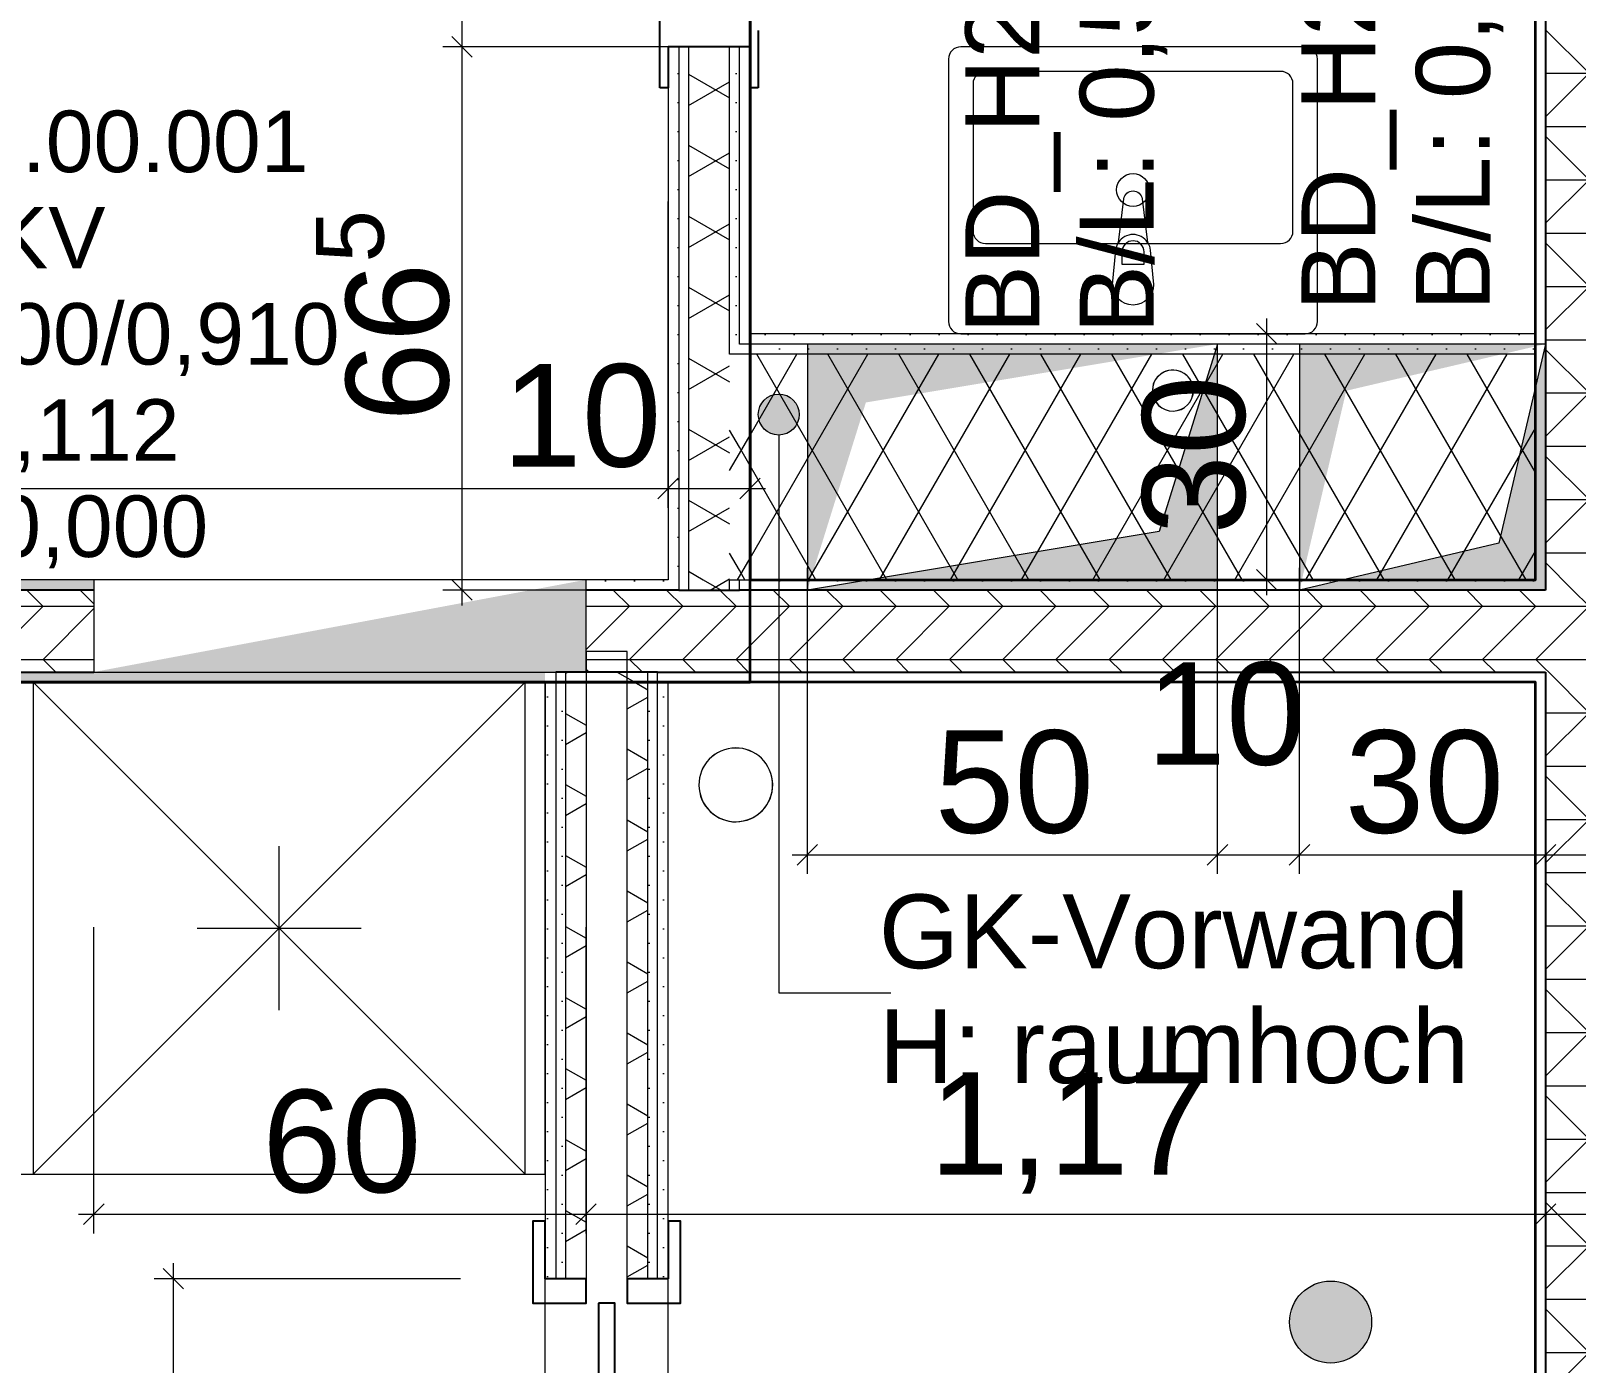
# Model space of a CAD drawing. Extents: x 0 to 42, y 0 to 29.7.
# Drawn here: x 16.822 to 18.706, y 12.139 to 13.764 of the extents above; entities that cross this region are included whole.
import ezdxf
from ezdxf.xclip import XClip

# ---------------------------------------------------------------- set-up
doc = ezdxf.new("R2010")
doc.units = 0
doc.header["$MEASUREMENT"] = 0
doc.header["$XCLIPFRAME"] = 0
doc.linetypes.add('Strichlinie_ eng', pattern=[0.115, 0.075, -0.04])
for name, color, linetype in [('0_30 - Räume', 7, 'Continuous'), ('0_40 - Durchbrüche', 7, 'Continuous'), ('341 - Tragende Innenwände', 7, 'Continuous'), ('342 - Nichttragende Innenwände', 7, 'Continuous'), ('351 - Deckenkonstruktionen.Decken', 7, 'Continuous'), ('352 - Deckenbeläge.Fußbodenaufbauten', 7, 'Continuous'), ('371 - Baukonstruktive Einbauten.Küchen_ Einbaumöbel_ Trockner_ Waschmaschine', 7, 'Continuous'), ('412 - Sanitärobjekte.WC_ WB_ Dusche_ BW', 7, 'Continuous'), ('412 - Wasseranlagen.Sanitärobjekte', 7, 'Continuous'), ('5_00 - WP Ausbau - Bemaßung', 7, 'Continuous'), ('5_00 - WP Ausbau - Texte', 7, 'Continuous')]:
    doc.layers.add(name, color=color, linetype=linetype)
doc.styles.add('ERSTELLTER_STIL_1', font='arial.ttf')
pattern_1 = [(240, (26.131676, 15.72738), (-0.0649519, 0.0375), []), (300, (26.131676, 15.72738), (0.0649519, 0.0375), [])]
pattern_2 = [(45, (26.131676, 15.72738), (-0.01767767, 0.01767767), [0, -0.025])]
pattern_3 = [(0, (26.131676, 15.72738), (0, 0.065), []), (45, (26.13168, 15.72738), (-0.13, 0.13), [0.0919239, -0.0919239]), (45, (26.19668, 15.72738), (-0.13, 0.13), [0.0919239, -0.0919239]), (45, (26.26168, 15.72738), (-0.13, 0.13), [0.0919239, -0.0919239]), (45, (26.32668, 15.72738), (-0.13, 0.13), [0.0919239, -0.0919239]), (315, (26.13168, 15.72738), (0.13, 0.13), [0.0919239, -0.0919239]), (315, (26.19668, 15.72738), (0.13, 0.13), [0.0919239, -0.0919239]), (315, (26.26168, 15.72738), (0.13, 0.13), [0.0919239, -0.0919239]), (315, (26.32668, 15.72738), (0.13, 0.13), [0.0919239, -0.0919239])]
pattern_4 = [(150, (26.131676, 15.72738), (0.0375, 0.0649519), []), (210, (26.131676, 15.72738), (-0.0375, 0.0649519), [])]

# ---------------------------------------------------------------- blocks, each defined once
blk = doc.blocks.new('Zeichnung_1_1', base_point=(26.1317, 15.7274))
at = {"layer": '0_30 - Räume', "linetype": 'Continuous', "lineweight": 18, "true_color": 0x05000d}
blk.add_hatch(color=178, dxfattribs=at).paths.add_polyline_path([(18.3566, 12.1894), (18.3604, 12.1702), (18.3712, 12.154), (18.3874, 12.1432), (18.4066, 12.1394), (18.4257, 12.1432), (18.4419, 12.154), (18.4528, 12.1702), (18.4566, 12.1894), (18.4528, 12.2085), (18.4419, 12.2247), (18.4257, 12.2356), (18.4066, 12.2394), (18.3874, 12.2356), (18.3712, 12.2247), (18.3604, 12.2085)])
at = {"layer": '341 - Tragende Innenwände', "linetype": 'Continuous', "lineweight": 18, "true_color": 0x9f9f9f}
h = blk.add_hatch(dxfattribs=at)
h.set_pattern_fill('Gips_0001', color=253, style=0, pattern_type=2)
h.set_pattern_definition(pattern_2)
h.paths.add_polyline_path([(18.6687, 13.0947), (18.6687, 15.5234), (18.6562, 15.5234), (18.6562, 13.0947)])
at = {"layer": '341 - Tragende Innenwände', "linetype": 'Continuous', "lineweight": 18, "true_color": 0x05000d}
h = blk.add_hatch(dxfattribs=at)
h.set_pattern_fill('Holz__Sperrholz_2__0001', color=178, style=0, pattern_type=2)
h.set_pattern_definition(pattern_3)
h.paths.add_polyline_path([(18.7687, 13.0822), (18.7687, 15.5234), (18.6687, 15.5234), (18.6687, 13.0822)])
at = {"layer": '341 - Tragende Innenwände', "linetype": 'Continuous', "lineweight": 18, "true_color": 0x9f9f9f}
h = blk.add_hatch(dxfattribs=at)
h.set_pattern_fill('Gips_0001', color=253, style=0, pattern_type=2)
h.set_pattern_definition(pattern_2)
h.paths.add_polyline_path([(14.059, 13.0822), (16.8988, 13.0822), (16.8988, 13.0947), (14.059, 13.0947)])
at = {"layer": '341 - Tragende Innenwände', "linetype": 'Continuous', "lineweight": 0, "true_color": 0x020006}
blk.add_hatch(color=178, dxfattribs=at).paths.add_polyline_path([(17.4988, 12.9822), (17.4988, 13.0947), (16.8988, 12.9822)])
at = {"layer": '341 - Tragende Innenwände', "linetype": 'Continuous', "lineweight": 18, "true_color": 0x9f9f9f}
h = blk.add_hatch(dxfattribs=at)
h.set_pattern_fill('Gips_0001', color=253, style=0, pattern_type=2)
h.set_pattern_definition(pattern_2)
h.paths.add_polyline_path([(17.5988, 13.0947), (17.4988, 13.0947), (17.4988, 13.0822), (17.5988, 13.0822)])
h = blk.add_hatch(dxfattribs=at)
h.set_pattern_fill('Gips_0001', color=253, style=0, pattern_type=2)
h.set_pattern_definition(pattern_2)
h.paths.add_polyline_path([(17.5988, 13.0822), (17.6118, 13.0822), (17.6118, 13.0947), (17.5988, 13.0947)])
h = blk.add_hatch(dxfattribs=at)
h.set_pattern_fill('Gips_0001', color=253, style=0, pattern_type=2)
h.set_pattern_definition(pattern_2)
h.paths.add_polyline_path([(17.6858, 13.0822), (17.6988, 13.0822), (17.6988, 13.0947), (17.6858, 13.0947)])
h = blk.add_hatch(dxfattribs=at)
h.set_pattern_fill('Gips_0001', color=253, style=0, pattern_type=2)
h.set_pattern_definition(pattern_2)
h.paths.add_polyline_path([(18.6562, 13.0947), (17.6988, 13.0947), (17.6988, 13.0822), (18.6562, 13.0822)])
h = blk.add_hatch(dxfattribs=at)
h.set_pattern_fill('Gips_0001', color=253, style=0, pattern_type=2)
h.set_pattern_definition(pattern_2)
h.paths.add_polyline_path([(18.6562, 13.0947), (18.6562, 13.0822), (18.6687, 13.0822), (18.6687, 13.0947)])
at = {"layer": '341 - Tragende Innenwände', "linetype": 'Continuous', "lineweight": 18, "true_color": 0x05000d}
h = blk.add_hatch(dxfattribs=at)
h.set_pattern_fill('Holz__Sperrholz_2__0001', color=178, style=0, pattern_type=2)
h.set_pattern_definition(pattern_3)
h.paths.add_polyline_path([(13.809, 13.0822), (13.809, 12.9822), (16.8988, 12.9822), (16.8988, 13.0822)])
h = blk.add_hatch(dxfattribs=at)
h.set_pattern_fill('Holz__Sperrholz_2__0001', color=178, style=0, pattern_type=2)
h.set_pattern_definition(pattern_3)
h.paths.add_polyline_path([(17.4988, 12.9822), (18.6562, 12.9822), (18.6562, 13.0822), (17.4988, 13.0822)])
h = blk.add_hatch(dxfattribs=at)
h.set_pattern_fill('Holz__Sperrholz_2__0001', color=178, style=0, pattern_type=2)
h.set_pattern_definition(pattern_3)
h.paths.add_polyline_path([(18.6562, 13.0822), (18.6562, 12.9822), (18.6687, 12.9822), (18.6687, 13.0822)])
h = blk.add_hatch(dxfattribs=at)
h.set_pattern_fill('Holz__Sperrholz_2__0001', color=178, style=0, pattern_type=2)
h.set_pattern_definition(pattern_3)
h.paths.add_polyline_path([(18.6687, 13.0822), (18.6687, 12.9822), (18.7687, 12.9822), (18.7687, 13.0822)])
at = {"layer": '341 - Tragende Innenwände', "linetype": 'Continuous', "lineweight": 18, "true_color": 0x9f9f9f}
h = blk.add_hatch(dxfattribs=at)
h.set_pattern_fill('Gips_0001', color=253, style=0, pattern_type=2)
h.set_pattern_definition(pattern_2)
h.paths.add_polyline_path([(13.909, 12.9697), (17.449, 12.9697), (17.449, 12.9822), (16.8988, 12.9822), (13.909, 12.9822)])
h = blk.add_hatch(dxfattribs=at)
h.set_pattern_fill('Gips_0001', color=253, style=0, pattern_type=2)
h.set_pattern_definition(pattern_2)
h.paths.add_polyline_path([(17.462, 12.9822), (17.449, 12.9822), (17.449, 12.9697), (17.462, 12.9697)])
h = blk.add_hatch(dxfattribs=at)
h.set_pattern_fill('Gips_0001', color=253, style=0, pattern_type=2)
h.set_pattern_definition(pattern_2)
h.paths.add_polyline_path([(17.586, 12.9697), (17.599, 12.9697), (17.599, 12.9822), (17.586, 12.9822)])
h = blk.add_hatch(dxfattribs=at)
h.set_pattern_fill('Gips_0001', color=253, style=0, pattern_type=2)
h.set_pattern_definition(pattern_2)
h.paths.add_polyline_path([(18.6562, 12.9822), (17.599, 12.9822), (17.599, 12.9697), (18.6562, 12.9697)])
h = blk.add_hatch(dxfattribs=at)
h.set_pattern_fill('Gips_0001', color=253, style=0, pattern_type=2)
h.set_pattern_definition(pattern_2)
h.paths.add_polyline_path([(18.6562, 12.9822), (18.6562, 12.9697), (18.6687, 12.9697), (18.6687, 12.9822)])
at = {"layer": '341 - Tragende Innenwände', "linetype": 'Continuous', "lineweight": 18, "true_color": 0x05000d}
h = blk.add_hatch(dxfattribs=at)
h.set_pattern_fill('Holz__Sperrholz_2__0001', color=178, style=0, pattern_type=2)
h.set_pattern_definition(pattern_3)
h.paths.add_polyline_path([(18.6687, 12.9822), (18.6687, 8.5855), (18.7687, 8.5855), (18.7687, 12.9822)])
at = {"layer": '341 - Tragende Innenwände', "linetype": 'Continuous', "lineweight": 18, "true_color": 0x9f9f9f}
h = blk.add_hatch(dxfattribs=at)
h.set_pattern_fill('Gips_0001', color=253, style=0, pattern_type=2)
h.set_pattern_definition(pattern_2)
h.paths.add_polyline_path([(18.6562, 12.9697), (18.6562, 11.5322), (18.6687, 11.5322), (18.6687, 12.9697)])
at = {"layer": '342 - Nichttragende Innenwände', "linetype": 'Continuous', "lineweight": 18, "true_color": 0x9f9f9f}
h = blk.add_hatch(dxfattribs=at)
h.set_pattern_fill('Gips_0001', color=253, style=0, pattern_type=2)
h.set_pattern_definition(pattern_2)
h.paths.add_polyline_path([(17.5988, 13.0947), (17.6118, 13.0947), (17.6118, 13.7447), (17.5988, 13.7447)])
h = blk.add_hatch(dxfattribs=at)
h.set_pattern_fill('Gips_0001', color=253, style=0, pattern_type=2)
h.set_pattern_definition(pattern_2)
h.paths.add_polyline_path([(17.6118, 13.7447), (17.6118, 13.0947), (17.6238, 13.0947), (17.6238, 13.7447)])
at = {"layer": '342 - Nichttragende Innenwände', "linetype": 'Continuous', "lineweight": 18, "true_color": 0xcdcd00}
h = blk.add_hatch(dxfattribs=at)
h.set_pattern_fill('Dämmung__weich_0001', color=52, style=0, pattern_type=2)
h.set_pattern_definition(pattern_4)
h.paths.add_polyline_path([(17.6238, 13.7447), (17.6238, 13.3697), (17.6738, 13.3697), (17.6738, 13.7447)])
at = {"layer": '342 - Nichttragende Innenwände', "linetype": 'Continuous', "lineweight": 18, "true_color": 0x9f9f9f}
h = blk.add_hatch(dxfattribs=at)
h.set_pattern_fill('Gips_0001', color=253, style=0, pattern_type=2)
h.set_pattern_definition(pattern_2)
h.paths.add_polyline_path([(17.6738, 13.7447), (17.6738, 13.3822), (17.6858, 13.3822), (17.6858, 13.7447)])
h = blk.add_hatch(dxfattribs=at)
h.set_pattern_fill('Gips_0001', color=253, style=0, pattern_type=2)
h.set_pattern_definition(pattern_2)
h.paths.add_polyline_path([(17.6858, 13.7447), (17.6858, 13.3947), (17.6988, 13.3947), (17.6988, 13.7447)])
h = blk.add_hatch(dxfattribs=at)
h.set_pattern_fill('Gips_0001', color=253, style=0, pattern_type=2)
h.set_pattern_definition(pattern_2)
h.paths.add_polyline_path([(17.6858, 13.3947), (17.6858, 13.3822), (17.6988, 13.3822), (17.6988, 13.3947)])
h = blk.add_hatch(dxfattribs=at)
h.set_pattern_fill('Gips_0001', color=253, style=0, pattern_type=2)
h.set_pattern_definition(pattern_2)
h.paths.add_polyline_path([(18.6562, 13.3947), (17.6988, 13.3947), (17.6988, 13.3822), (18.6562, 13.3822)])
h = blk.add_hatch(dxfattribs=at)
h.set_pattern_fill('Gips_0001', color=253, style=0, pattern_type=2)
h.set_pattern_definition(pattern_2)
h.paths.add_polyline_path([(17.6738, 13.3822), (17.6738, 13.3697), (17.6858, 13.3697), (17.6858, 13.3822)])
h = blk.add_hatch(dxfattribs=at)
h.set_pattern_fill('Gips_0001', color=253, style=0, pattern_type=2)
h.set_pattern_definition(pattern_2)
h.paths.add_polyline_path([(17.6858, 13.3822), (17.6858, 13.3697), (17.6988, 13.3697), (17.6988, 13.3822)])
h = blk.add_hatch(dxfattribs=at)
h.set_pattern_fill('Gips_0001', color=253, style=0, pattern_type=2)
h.set_pattern_definition(pattern_2)
h.paths.add_polyline_path([(18.6562, 13.3822), (17.6988, 13.3822), (17.6988, 13.3697), (18.6562, 13.3697)])
at = {"layer": '342 - Nichttragende Innenwände', "linetype": 'Continuous', "lineweight": 18, "true_color": 0xcdcd00}
h = blk.add_hatch(dxfattribs=at)
h.set_pattern_fill('Dämmung__weich_0001', color=52, style=0, pattern_type=2)
h.set_pattern_definition(pattern_4)
h.paths.add_polyline_path([(17.6238, 13.3697), (17.6238, 13.0947), (17.6738, 13.0947), (17.6738, 13.3697)])
h = blk.add_hatch(dxfattribs=at)
h.set_pattern_fill('Dämmung__weich_0001', color=52, style=0, pattern_type=2)
h.set_pattern_definition(pattern_1)
h.paths.add_polyline_path([(17.6738, 13.3697), (17.6738, 13.0947), (17.6858, 13.0947), (17.6858, 13.3697)])
h = blk.add_hatch(dxfattribs=at)
h.set_pattern_fill('Dämmung__weich_0001', color=52, style=0, pattern_type=2)
h.set_pattern_definition(pattern_1)
h.paths.add_polyline_path([(17.6858, 13.3697), (17.6858, 13.0947), (17.6988, 13.0947), (17.6988, 13.3697)])
h = blk.add_hatch(dxfattribs=at)
h.set_pattern_fill('Dämmung__weich_0001', color=52, style=0, pattern_type=2)
h.set_pattern_definition(pattern_1)
h.paths.add_polyline_path([(18.6562, 13.3697), (17.6988, 13.3697), (17.6988, 13.0947), (18.6562, 13.0947)])
at = {"layer": '342 - Nichttragende Innenwände', "linetype": 'Continuous', "lineweight": 18, "true_color": 0x9f9f9f}
h = blk.add_hatch(dxfattribs=at)
h.set_pattern_fill('Gips_0001', color=253, style=0, pattern_type=2)
h.set_pattern_definition(pattern_2)
h.paths.add_polyline_path([(17.6238, 13.0947), (17.6118, 13.0947), (17.6118, 13.0822), (17.6238, 13.0822)])
at = {"layer": '342 - Nichttragende Innenwände', "linetype": 'Continuous', "lineweight": 18, "true_color": 0xcdcd00}
h = blk.add_hatch(dxfattribs=at)
h.set_pattern_fill('Dämmung__weich_0001', color=52, style=0, pattern_type=2)
h.set_pattern_definition(pattern_4)
h.paths.add_polyline_path([(17.6738, 13.0947), (17.6238, 13.0947), (17.6238, 13.0822), (17.6738, 13.0822)])
at = {"layer": '342 - Nichttragende Innenwände', "linetype": 'Continuous', "lineweight": 18, "true_color": 0x9f9f9f}
h = blk.add_hatch(dxfattribs=at)
h.set_pattern_fill('Gips_0001', color=253, style=0, pattern_type=2)
h.set_pattern_definition(pattern_2)
h.paths.add_polyline_path([(17.6858, 13.0947), (17.6738, 13.0947), (17.6738, 13.0822), (17.6858, 13.0822)])
h = blk.add_hatch(dxfattribs=at)
h.set_pattern_fill('Gips_0001', color=253, style=0, pattern_type=2)
h.set_pattern_definition(pattern_2)
h.paths.add_polyline_path([(17.474, 12.9822), (17.462, 12.9822), (17.462, 12.9697), (17.474, 12.9697)])
at = {"layer": '342 - Nichttragende Innenwände', "linetype": 'Continuous', "lineweight": 18, "true_color": 0xcdcd00}
h = blk.add_hatch(dxfattribs=at)
h.set_pattern_fill('Dämmung__weich_0001', color=52, style=0, pattern_type=2)
h.set_pattern_definition(pattern_4)
h.paths.add_polyline_path([(17.574, 12.9822), (17.474, 12.9822), (17.474, 12.9697), (17.574, 12.9697)])
at = {"layer": '342 - Nichttragende Innenwände', "linetype": 'Continuous', "lineweight": 18, "true_color": 0x9f9f9f}
h = blk.add_hatch(dxfattribs=at)
h.set_pattern_fill('Gips_0001', color=253, style=0, pattern_type=2)
h.set_pattern_definition(pattern_2)
h.paths.add_polyline_path([(17.586, 12.9822), (17.574, 12.9822), (17.574, 12.9697), (17.586, 12.9697)])
h = blk.add_hatch(dxfattribs=at)
h.set_pattern_fill('Gips_0001', color=253, style=0, pattern_type=2)
h.set_pattern_definition(pattern_2)
h.paths.add_polyline_path([(17.449, 12.9697), (17.449, 12.2423), (17.462, 12.2423), (17.462, 12.9697)])
h = blk.add_hatch(dxfattribs=at)
h.set_pattern_fill('Gips_0001', color=253, style=0, pattern_type=2)
h.set_pattern_definition(pattern_2)
h.paths.add_polyline_path([(17.474, 12.9697), (17.462, 12.9697), (17.462, 12.2423), (17.474, 12.2423)])
at = {"layer": '342 - Nichttragende Innenwände', "linetype": 'Continuous', "lineweight": 18, "true_color": 0xcdcd00}
h = blk.add_hatch(dxfattribs=at)
h.set_pattern_fill('Dämmung__weich_0001', color=52, style=0, pattern_type=2)
h.set_pattern_definition(pattern_4)
h.paths.add_polyline_path([(17.474, 12.2423), (17.499, 12.2423), (17.499, 12.9697), (17.474, 12.9697)])
h = blk.add_hatch(dxfattribs=at)
h.set_pattern_fill('Dämmung__weich_0001', color=52, style=0, pattern_type=2)
h.set_pattern_definition(pattern_4)
h.paths.add_polyline_path([(17.574, 12.9697), (17.549, 12.9697), (17.549, 12.2423), (17.574, 12.2423)])
at = {"layer": '342 - Nichttragende Innenwände', "linetype": 'Continuous', "lineweight": 18, "true_color": 0x9f9f9f}
h = blk.add_hatch(dxfattribs=at)
h.set_pattern_fill('Gips_0001', color=253, style=0, pattern_type=2)
h.set_pattern_definition(pattern_2)
h.paths.add_polyline_path([(17.574, 12.9697), (17.574, 12.2423), (17.586, 12.2423), (17.586, 12.9697)])
h = blk.add_hatch(dxfattribs=at)
h.set_pattern_fill('Gips_0001', color=253, style=0, pattern_type=2)
h.set_pattern_definition(pattern_2)
h.paths.add_polyline_path([(17.586, 12.9697), (17.586, 12.2423), (17.599, 12.2423), (17.599, 12.9697)])
at = {"layer": '351 - Deckenkonstruktionen.Decken', "linetype": 'Continuous', "lineweight": 0, "true_color": 0x020006}
for points in [[(18.2687, 13.3822), (17.7687, 13.3822), (17.7687, 13.0822), (17.84, 13.3109)], [(18.6687, 13.3822), (18.3687, 13.3822), (18.3687, 13.0822), (18.4257, 13.3252)]]:
    blk.add_hatch(color=178, dxfattribs=at).paths.add_polyline_path(points)
at = {"layer": '351 - Deckenkonstruktionen.Decken', "linetype": 'Continuous', "lineweight": 0, "true_color": 0x010003}
for points in [[(17.7687, 13.0822), (18.2687, 13.0822), (18.2687, 13.3822), (18.1975, 13.1534)], [(18.3687, 13.0822), (18.6687, 13.0822), (18.6687, 13.3822), (18.6117, 13.1392)]]:
    blk.add_hatch(color=178, dxfattribs=at).paths.add_polyline_path(points)
at = {"layer": '5_00 - WP Ausbau - Texte', "linetype": 'Continuous', "lineweight": 18, "true_color": 0x05000d}
blk.add_hatch(color=178, dxfattribs=at).paths.add_polyline_path([(17.7088, 13.2962), (17.7107, 13.2867), (17.7161, 13.2786), (17.7242, 13.2731), (17.7338, 13.2712), (17.7434, 13.2731), (17.7515, 13.2786), (17.7569, 13.2867), (17.7588, 13.2962), (17.7569, 13.3058), (17.7515, 13.3139), (17.7434, 13.3193), (17.7338, 13.3212), (17.7242, 13.3193), (17.7161, 13.3139), (17.7107, 13.3058)])
at = {"layer": '0_30 - Räume', "color": 178, "linetype": 'Continuous', "lineweight": 18, "ltscale": 20, "true_color": 0x05000d}
blk.add_circle((18.4066, 12.1894), 0.05, dxfattribs=at)
at = {"layer": '341 - Tragende Innenwände', "color": 178, "linetype": 'Continuous', "lineweight": 25, "ltscale": 20, "true_color": 0x05000d}
for p, q in [((18.6687, 15.5234), (18.6687, 13.0822)), ((16.8988, 13.0822), (14.046, 13.0822)), ((17.6118, 13.0822), (17.4988, 13.0822)), ((17.6118, 13.0822), (17.6238, 13.0822)), ((17.6118, 13.0822), (17.6238, 13.0822)), ((17.6238, 13.0822), (17.6738, 13.0822)), ((17.6238, 13.0822), (17.6738, 13.0822)), ((17.6738, 13.0822), (17.6858, 13.0822)), ((17.6738, 13.0822), (17.6858, 13.0822)), ((18.6562, 13.0822), (17.6858, 13.0822)), ((18.6687, 13.0822), (18.6562, 13.0822)), ((18.6687, 13.0822), (18.6562, 13.0822)), ((13.896, 12.9822), (16.8988, 12.9822)), ((17.474, 12.9822), (17.462, 12.9822)), ((17.574, 12.9822), (17.474, 12.9822)), ((17.574, 12.9822), (17.4988, 12.9822)), ((17.586, 12.9822), (17.574, 12.9822)), ((17.586, 12.9822), (17.574, 12.9822)), ((17.586, 12.9822), (18.6562, 12.9822)), ((18.6562, 12.9822), (18.6687, 12.9822)), ((18.6562, 12.9822), (18.6687, 12.9822)), ((18.6687, 12.9822), (18.6687, 11.5192))]:
    blk.add_line(p, q, dxfattribs=at)
at = {"layer": '341 - Tragende Innenwände', "color": 178, "linetype": 'Continuous', "lineweight": 18, "ltscale": 20, "true_color": 0x05000d}
for p, q in [((17.6118, 13.0947), (17.6118, 13.0822)), ((17.6118, 13.0947), (17.6118, 13.0822)), ((17.6238, 13.0947), (17.6238, 13.0822)), ((17.6738, 13.0822), (17.6738, 13.0947)), ((17.6858, 13.0822), (17.6858, 13.0947)), ((17.6858, 13.0822), (17.6858, 13.0947)), ((17.462, 12.9822), (17.462, 12.9697)), ((17.462, 12.9822), (17.462, 12.9697)), ((17.474, 12.9822), (17.474, 12.9697)), ((17.574, 12.9697), (17.574, 12.9822)), ((17.586, 12.9697), (17.586, 12.9822)), ((17.586, 12.9697), (17.586, 12.9822))]:
    blk.add_line(p, q, dxfattribs=at)
at = {"layer": '341 - Tragende Innenwände', "color": 178, "linetype": 'Continuous', "lineweight": 18, "ltscale": 20, "true_color": 0x05000d, "flags": 128}
for points in [[(18.6562, 15.5234), (18.6562, 13.0947)], [(16.8988, 13.0947), (14.059, 13.0947)], [(17.4988, 13.0947), (16.8988, 13.0947)], [(16.8988, 13.0947), (16.8988, 13.0822)], [(17.5988, 13.0947), (17.4988, 13.0947)], [(17.4988, 13.0822), (17.4988, 13.0947)], [(18.6562, 13.0947), (17.6988, 13.0947)], [(16.8988, 13.0822), (16.8988, 12.9822)], [(17.4988, 12.9822), (17.4988, 13.0822)], [(16.8988, 12.9822), (17.4988, 12.9822)], [(13.909, 12.9697), (17.449, 12.9697)], [(17.599, 12.9697), (18.6562, 12.9697)], [(18.6562, 12.9697), (18.6562, 11.5322)]]:
    blk.add_lwpolyline(points, dxfattribs=at)
at = {"layer": '342 - Nichttragende Innenwände', "color": 178, "linetype": 'Continuous', "lineweight": 25, "ltscale": 20, "true_color": 0x05000d}
for p, q in [((17.5888, 13.6947), (17.5888, 13.7847)), ((17.7088, 13.7647), (17.7088, 13.6947)), ((17.6988, 13.7447), (17.5988, 13.7447)), ((17.5988, 13.7447), (17.5988, 13.6947)), ((17.6988, 13.6947), (17.6988, 13.7447)), ((17.5988, 13.6947), (17.5888, 13.6947)), ((17.7088, 13.6947), (17.6988, 13.6947))]:
    blk.add_line(p, q, dxfattribs=at)
at = {"layer": '342 - Nichttragende Innenwände', "color": 178, "linetype": 'Continuous', "lineweight": 18, "ltscale": 20, "true_color": 0x05000d}
for p, q in [((17.6118, 13.7447), (17.5988, 13.7447)), ((17.6118, 13.7447), (17.5988, 13.7447)), ((17.6118, 13.7447), (17.5988, 13.7447)), ((17.6118, 13.7447), (17.6118, 13.0947)), ((17.6238, 13.7447), (17.6118, 13.7447)), ((17.6238, 13.7447), (17.6118, 13.7447)), ((17.6238, 13.7447), (17.6118, 13.7447)), ((17.6238, 13.7447), (17.6238, 13.3697)), ((17.6738, 13.7447), (17.6238, 13.7447)), ((17.6738, 13.7447), (17.6238, 13.7447)), ((17.6738, 13.7447), (17.6238, 13.7447)), ((17.6738, 13.3697), (17.6738, 13.7447)), ((17.6858, 13.7447), (17.6738, 13.7447)), ((17.6858, 13.7447), (17.6738, 13.7447)), ((17.6858, 13.7447), (17.6738, 13.7447)), ((17.6858, 13.3822), (17.6858, 13.7447)), ((17.6988, 13.7447), (17.6858, 13.7447)), ((17.6988, 13.7447), (17.6858, 13.7447)), ((17.6988, 13.7447), (17.6858, 13.7447)), ((17.6988, 13.3822), (17.6858, 13.3822)), ((17.6988, 13.3822), (17.6858, 13.3822)), ((18.6562, 13.3822), (17.6988, 13.3822)), ((17.6238, 13.3697), (17.6238, 13.0947)), ((17.6858, 13.3697), (17.6738, 13.3697)), ((17.6858, 13.3697), (17.6738, 13.3697)), ((17.6988, 13.3697), (17.6858, 13.3697)), ((18.6562, 13.3697), (17.6988, 13.3697)), ((17.6738, 13.0947), (17.6858, 13.0947)), ((17.6738, 13.0947), (17.6858, 13.0947)), ((17.6858, 13.0947), (17.6988, 13.0947)), ((17.6858, 13.0947), (17.6988, 13.0947)), ((17.499, 13.0073), (17.499, 12.2423)), ((17.549, 13.0073), (17.499, 13.0073)), ((17.549, 13.0073), (17.499, 13.0073)), ((17.499, 13.0073), (17.499, 12.2423)), ((17.549, 12.2423), (17.549, 13.0073)), ((17.549, 12.2423), (17.549, 13.0073)), ((17.462, 12.9697), (17.462, 12.2423)), ((17.474, 12.9697), (17.474, 12.2423)), ((17.574, 12.2423), (17.574, 12.9697)), ((17.586, 12.2423), (17.586, 12.9697)), ((17.462, 12.2423), (17.449, 12.2423)), ((17.462, 12.2423), (17.449, 12.2423)), ((17.462, 12.2423), (17.449, 12.2423)), ((17.474, 12.2423), (17.462, 12.2423)), ((17.474, 12.2423), (17.462, 12.2423)), ((17.474, 12.2423), (17.462, 12.2423)), ((17.499, 12.2423), (17.474, 12.2423)), ((17.499, 12.2423), (17.474, 12.2423)), ((17.499, 12.2423), (17.474, 12.2423)), ((17.574, 12.2423), (17.549, 12.2423)), ((17.574, 12.2423), (17.549, 12.2423)), ((17.574, 12.2423), (17.549, 12.2423)), ((17.586, 12.2423), (17.574, 12.2423)), ((17.586, 12.2423), (17.574, 12.2423)), ((17.586, 12.2423), (17.574, 12.2423)), ((17.599, 12.2423), (17.586, 12.2423)), ((17.599, 12.2423), (17.586, 12.2423)), ((17.599, 12.2423), (17.586, 12.2423))]:
    blk.add_line(p, q, dxfattribs=at)
at = {"layer": '342 - Nichttragende Innenwände', "color": 178, "linetype": 'Continuous', "lineweight": 18, "ltscale": 20, "true_color": 0x05000d, "flags": 128}
for points in [[(17.5988, 13.7447), (17.5988, 13.0947)], [(17.6988, 13.3947), (17.6988, 13.7447)], [(18.6562, 13.3947), (17.6988, 13.3947)], [(18.6562, 13.3947), (18.6562, 13.3822)], [(18.6562, 13.3822), (18.6562, 13.3697)], [(18.6562, 13.3697), (18.6562, 13.0947)], [(17.6988, 13.0947), (18.6562, 13.0947)], [(17.449, 12.9697), (17.449, 12.2423)], [(17.599, 12.2423), (17.599, 12.9697)]]:
    blk.add_lwpolyline(points, dxfattribs=at)
at = {"layer": '342 - Nichttragende Innenwände', "color": 178, "linetype": 'Continuous', "lineweight": 25, "ltscale": 20, "true_color": 0x05000d, "flags": 128}
for points in [[(17.449, 12.3123), (17.434, 12.3123), (17.434, 12.2123), (17.499, 12.2123), (17.499, 12.2423), (17.449, 12.2423)], [(17.599, 12.2423), (17.549, 12.2423), (17.549, 12.2123), (17.614, 12.2123), (17.614, 12.3123), (17.599, 12.3123)], [(17.514, 12.2123), (17.514, 11.6473), (17.534, 11.6473), (17.534, 12.2123)]]:
    blk.add_lwpolyline(points, close=True, dxfattribs=at)
at = {"layer": '351 - Deckenkonstruktionen.Decken', "color": 8, "linetype": 'Strichlinie_ eng', "lineweight": 18, "ltscale": 20}
for p, q in [((18.2687, 13.3822), (18.1975, 13.1534)), ((18.6687, 13.3822), (18.6117, 13.1392)), ((18.1975, 13.1534), (17.7687, 13.0822)), ((18.6117, 13.1392), (18.3687, 13.0822))]:
    blk.add_line(p, q, dxfattribs=at)
at = {"layer": '351 - Deckenkonstruktionen.Decken', "color": 178, "linetype": 'Continuous', "lineweight": 18, "ltscale": 20, "true_color": 0x05000d, "flags": 128}
for points in [[(18.2687, 13.3822), (17.7687, 13.3822)], [(17.7687, 13.3822), (17.7687, 13.0822)], [(18.2687, 13.0822), (18.2687, 13.3822)], [(18.6687, 13.3822), (18.3687, 13.3822)], [(18.3687, 13.3822), (18.3687, 13.0822)], [(18.6687, 13.0822), (18.6687, 13.3822)], [(17.7687, 13.0822), (18.2687, 13.0822)], [(18.3687, 13.0822), (18.6687, 13.0822)]]:
    blk.add_lwpolyline(points, dxfattribs=at)
at = {"layer": '351 - Deckenkonstruktionen.Decken', "color": 178, "linetype": 'Strichlinie_ eng', "lineweight": 18, "ltscale": 20, "true_color": 0x05000d, "flags": 128}
for points in [[(18.2687, 13.3822), (17.7687, 13.3822)], [(17.7687, 13.3822), (17.7687, 13.0822)], [(18.2687, 13.0822), (18.2687, 13.3822)], [(18.6687, 13.3822), (18.3687, 13.3822)], [(18.3687, 13.3822), (18.3687, 13.0822)], [(18.6687, 13.0822), (18.6687, 13.3822)], [(17.7687, 13.0822), (18.2687, 13.0822)], [(18.3687, 13.0822), (18.6687, 13.0822)]]:
    blk.add_lwpolyline(points, dxfattribs=at)
at = {"layer": '352 - Deckenbeläge.Fußbodenaufbauten', "color": 178, "linetype": 'Continuous', "lineweight": 35, "ltscale": 20, "true_color": 0x05000d, "flags": 128}
for points in [[(13.305, 15.5454), (11.5978, 15.5454), (11.5978, 12.9697), (17.6988, 12.9697), (17.6988, 14.5), (17.6056, 14.5), (17.6056, 14.2361), (16.6913, 14.2361), (16.6913, 14.5724), (13.3934, 14.5724), (13.3934, 14.6004), (13.2633, 14.6004), (13.2633, 15.5181), (13.305, 15.5181)], [(17.6988, 13.0947), (18.6562, 13.0947), (18.6562, 15.3375), (17.6988, 15.3375)], [(11.5978, 8.5535), (18.6562, 8.5535), (18.6562, 12.9697), (11.5978, 12.9697)]]:
    blk.add_lwpolyline(points, close=True, dxfattribs=at)
at = {"layer": '371 - Baukonstruktive Einbauten.Küchen_ Einbaumöbel_ Trockner_ Waschmaschine', "color": 9, "linetype": 'Strichlinie_ eng', "lineweight": 18, "ltscale": 20}
for p, q in [((17.4246, 12.9697), (16.8246, 12.9697)), ((16.8246, 12.9697), (16.8246, 12.3697)), ((17.4246, 12.3697), (17.4246, 12.9697)), ((16.8246, 12.3697), (17.4246, 12.3697))]:
    blk.add_line(p, q, dxfattribs=at)
at = {"layer": '371 - Baukonstruktive Einbauten.Küchen_ Einbaumöbel_ Trockner_ Waschmaschine', "color": 9, "linetype": 'Continuous', "lineweight": 18, "ltscale": 20}
for p, q in [((16.8246, 12.3697), (17.4246, 12.9697)), ((17.4246, 12.3697), (16.8246, 12.9697)), ((17.1246, 12.5697), (17.1246, 12.7697)), ((17.0539, 12.599), (17.1953, 12.7404)), ((17.1953, 12.599), (17.0539, 12.7404)), ((17.0246, 12.6697), (17.2246, 12.6697))]:
    blk.add_line(p, q, dxfattribs=at)
at = {"layer": '371 - Baukonstruktive Einbauten.Küchen_ Einbaumöbel_ Trockner_ Waschmaschine', "color": 9, "linetype": 'Continuous', "lineweight": 18, "ltscale": 20, "flags": 128}
for points in [[(17.449, 12.9697), (13.909, 12.9697), (13.909, 12.3697), (17.449, 12.3697)], [(16.8246, 12.3697), (17.4246, 12.3697), (17.4246, 12.9697), (16.8246, 12.9697)], [(16.8246, 12.3697), (17.4246, 12.3697), (17.4246, 12.9697), (16.8246, 12.9697)]]:
    blk.add_lwpolyline(points, close=True, dxfattribs=at)
at = {"layer": '412 - Sanitärobjekte.WC_ WB_ Dusche_ BW', "color": 9, "linetype": 'Continuous', "lineweight": 18, "ltscale": 20}
for p, q in [((18.3457, 13.7147), (17.9857, 13.7147)), ((17.9707, 13.6997), (17.9707, 13.5197)), ((18.3607, 13.5197), (18.3607, 13.6997)), ((17.9857, 13.5047), (18.3457, 13.5047)), ((18.1521, 13.4945), (18.1521, 13.4796)), ((18.1793, 13.4796), (18.1793, 13.4945)), ((18.1521, 13.4796), (18.1793, 13.4796))]:
    blk.add_line(p, q, dxfattribs=at)
at = {"layer": '412 - Sanitärobjekte.WC_ WB_ Dusche_ BW', "color": 9, "linetype": 'Continuous', "lineweight": 18, "ltscale": 20, "flags": 128}
for points in [[(17.9557, 13.3947), (18.3757, 13.3947, 0.414214), (18.3907, 13.4097), (18.3907, 13.7297, 0.414214), (18.3757, 13.7447), (17.9557, 13.7447, 0.414214), (17.9407, 13.7297), (17.9407, 13.4097, 0.414214)], [(18.1407, 13.4547), (18.1447, 13.4966, -0.12102), (18.148, 13.5062), (18.1546, 13.5591, -0.882566), (18.1768, 13.5591), (18.1834, 13.5062, -0.12102), (18.1867, 13.4966), (18.1907, 13.4547, -1)]]:
    blk.add_lwpolyline(points, format="xyb", close=True, dxfattribs=at)
at = {"layer": '412 - Sanitärobjekte.WC_ WB_ Dusche_ BW', "color": 9, "linetype": 'Continuous', "lineweight": 18, "ltscale": 20}
blk.add_circle((18.1657, 13.5701), 0.02, dxfattribs=at)
for centre, radius, start, end in [((17.9857, 13.6997), 0.015, 90, 180), ((18.3457, 13.6997), 0.015, 0, 90), ((17.9857, 13.5197), 0.015, 180, 270), ((18.1657, 13.4947), 0.0211, 32.771, 147.229), ((18.1657, 13.4945), 0.0136, 0, 180), ((18.3457, 13.5197), 0.015, 270, 0)]:
    blk.add_arc(centre, radius, start, end, dxfattribs=at)
at = {"layer": '412 - Wasseranlagen.Sanitärobjekte', "color": 178, "linetype": 'Continuous', "lineweight": 18, "ltscale": 20, "true_color": 0x05000d, "flags": 128}
for points in [[(18.2387, 13.3307, 1), (18.1898, 13.3202, 1)], [(17.7254, 12.854, 1), (17.6374, 12.8351, 1)]]:
    blk.add_lwpolyline(points, format="xyb", close=True, dxfattribs=at)
at = {"layer": '412 - Wasseranlagen.Sanitärobjekte', "color": 178, "linetype": 'Continuous', "lineweight": 18, "ltscale": 20, "true_color": 0x05000d}
for centre, radius, start, end in [((18.2143, 13.3254), 0.025, 12.0962, 192.0962), ((18.2143, 13.3254), 0.025, 192.0962, 12.0962), ((17.6814, 12.8445), 0.045, 12.0962, 192.0962), ((17.6814, 12.8445), 0.045, 192.0962, 12.0962)]:
    blk.add_arc(centre, radius, start, end, dxfattribs=at)
at = {"layer": '5_00 - WP Ausbau - Bemaßung', "color": 178, "linetype": 'Continuous', "lineweight": 18, "ltscale": 20, "true_color": 0x05000d}
for p, q in [((17.3477, 13.7447), (17.3477, 14.5047)), ((17.3352, 13.7572), (17.3602, 13.7322)), ((17.6977, 13.7447), (17.3242, 13.7447)), ((17.3477, 13.0822), (17.3477, 13.7447)), ((17.5988, 13.1825), (17.5988, 13.5559)), ((17.6988, 13.1825), (17.6988, 13.5559)), ((18.3288, 13.3947), (18.3288, 13.4134)), ((18.3522, 13.3947), (17.9788, 13.3947)), ((18.3413, 13.3822), (18.3163, 13.4072)), ((18.3288, 13.0947), (18.3288, 13.3947)), ((14.059, 13.2059), (17.5988, 13.2059)), ((17.6113, 13.2184), (17.5863, 13.1934)), ((17.5988, 13.2059), (17.6988, 13.2059)), ((17.6863, 13.1934), (17.7113, 13.2184)), ((17.6988, 13.2059), (17.7176, 13.2059)), ((17.3352, 13.0947), (17.3602, 13.0697)), ((17.7687, 12.7359), (17.7687, 13.1093)), ((18.3522, 13.0947), (17.9788, 13.0947)), ((18.2687, 12.7359), (18.2687, 13.1093)), ((18.3163, 13.1072), (18.3413, 13.0822)), ((18.3288, 13.0759), (18.3288, 13.0947)), ((18.3687, 12.7359), (18.3687, 13.1093)), ((17.6977, 13.0822), (17.3242, 13.0822)), ((17.3477, 13.0634), (17.3477, 13.0822)), ((18.6687, 12.4093), (18.6687, 12.7827)), ((17.75, 12.7593), (17.7687, 12.7593)), ((17.7812, 12.7718), (17.7562, 12.7468)), ((17.7687, 12.7593), (18.2687, 12.7593)), ((18.2812, 12.7718), (18.2562, 12.7468)), ((18.2687, 12.7593), (18.3687, 12.7593)), ((18.3812, 12.7718), (18.3562, 12.7468)), ((18.3687, 12.7593), (18.6687, 12.7593)), ((18.6812, 12.7718), (18.6562, 12.7468)), ((18.6687, 12.7593), (18.9687, 12.7593)), ((16.8988, 12.2975), (16.8988, 12.6709)), ((17.4988, 12.2975), (17.4988, 12.6709)), ((18.6687, 11.9709), (18.6687, 12.3444)), ((16.8801, 12.3209), (16.8988, 12.3209)), ((16.9113, 12.3334), (16.8863, 12.3084)), ((16.8988, 12.3209), (17.4988, 12.3209)), ((17.5113, 12.3334), (17.4863, 12.3084)), ((17.4988, 12.3209), (18.6687, 12.3209)), ((18.6812, 12.3334), (18.6562, 12.3084)), ((18.6687, 12.3209), (18.9687, 12.3209)), ((17.449, 11.9257), (17.449, 12.2991)), ((17.599, 11.9257), (17.599, 12.2991)), ((18.6687, 11.9257), (18.6687, 12.2991)), ((17.0082, 12.2298), (16.9832, 12.2548)), ((16.9957, 12.2423), (16.9957, 12.2611)), ((17.3457, 12.2423), (16.9722, 12.2423)), ((16.9957, 11.6173), (16.9957, 12.2423))]:
    blk.add_line(p, q, dxfattribs=at)
at = {"layer": '5_00 - WP Ausbau - Texte', "color": 178, "linetype": 'Continuous', "lineweight": 18, "ltscale": 20, "true_color": 0x05000d}
for p, q in [((17.7338, 13.2712), (17.7338, 12.5908)), ((17.7338, 12.5908), (17.8703, 12.5908))]:
    blk.add_line(p, q, dxfattribs=at)
blk.add_circle((17.7338, 13.2962), 0.025, dxfattribs=at)
at = {"layer": '0_40 - Durchbrüche', "color": 178, "linetype": 'Continuous', "lineweight": 18, "true_color": 0x05000d, "char_height": 0.09, "attachment_point": 1, "rotation": 90, "line_spacing_factor": 0.930054, "style": 'ERSTELLTER_STIL_1'}
for s, insert in [('\\A1;{\\pql;\\fArial|b0|i0|c0|p38;BD_H2.00.010\\P\\pql;\\fArial|b0|i0|c0|p38;B/L: \\fArial|b0|i0|c0|p38;0,300\\fArial|b0|i0|c0|p38;/\\fArial|b0|i0|c0|p38;0,300}', (18.3711, 13.4222)), ('\\A1;{\\pql;\\fArial|b0|i0|c0|p38;BD_H2.00.009\\P\\pql;\\fArial|b0|i0|c0|p38;B/L: \\fArial|b0|i0|c0|p38;0,500\\fArial|b0|i0|c0|p38;/\\fArial|b0|i0|c0|p38;0,300}', (17.9613, 13.3947))]:
    blk.add_mtext(s, dxfattribs=dict(at, insert=insert))
at = {"layer": '0_40 - Durchbrüche', "color": 178, "linetype": 'Continuous', "lineweight": 18, "true_color": 0x05000d, "insert": (16.8053, 13.6668), "char_height": 0.075, "attachment_point": 2, "line_spacing_factor": 0.938501, "style": 'ERSTELLTER_STIL_1'}
blk.add_mtext('\\A1;{\\pqc;\\fArial|b0|i0|c0|p38;WA_H2.00.001\\P\\pqc;\\fArial|b0|i0|c0|p38;\\c245;HKV\\P\\pqc;\\fArial|b0|i0|c0|p38;\\c851973;B/H: \\fArial|b0|i0|c0|p38;0,600\\fArial|b0|i0|c0|p38;/\\fArial|b0|i0|c0|p38;0,910\\P\\pqc;\\fArial|b0|i0|c0|p38;D: \\fArial|b0|i0|c0|p38;0,112\\P\\pqc;\\fArial|b0|i0|c0|p38;UK: \\fArial|b0|i0|c0|p38;0,000}', dxfattribs=at)
at = {"layer": '5_00 - WP Ausbau - Bemaßung', "color": 178, "linetype": 'Continuous', "lineweight": 18, "true_color": 0x05000d, "insert": (17.3676, 13.2873), "char_height": 0.125, "attachment_point": 7, "rotation": 90, "style": 'ERSTELLTER_STIL_1'}
blk.add_mtext('\\A1;{\\pql;\\fArial|b0|i0|c0|p38;66\\fArial|b0|i0|c0|p38;\\A1{\\H.66x;\\S5^  ;}}', dxfattribs=at)
at = {"layer": '5_00 - WP Ausbau - Bemaßung', "color": 178, "linetype": 'Continuous', "lineweight": 18, "true_color": 0x05000d, "char_height": 0.125, "attachment_point": 7, "style": 'ERSTELLTER_STIL_1'}
for s, insert, width in [('\\A1;{\\pql;\\fArial|b0|i0|c0|p38;10}', (17.3966, 13.2309), 0.189715), ('\\A1;{\\pql;\\fArial|b0|i0|c0|p38;10}', (18.1819, 12.8673), 0.189715), ('\\A1;{\\pql;\\fArial|b0|i0|c0|p38;50}', (17.9239, 12.7843), 0.189715), ('\\A1;{\\pql;\\fArial|b0|i0|c0|p38;30}', (18.4239, 12.7843), 0.189715), ('\\A1;{\\pql;\\fArial|b0|i0|c0|p38;1,17}', (17.9175, 12.3459), 0.332572), ('\\A1;{\\pql;\\fArial|b0|i0|c0|p38;60}', (17.104, 12.3459), 0.189715)]:
    blk.add_mtext(s, dxfattribs=dict(at, insert=insert, width=width))
at = {"layer": '5_00 - WP Ausbau - Bemaßung', "color": 178, "linetype": 'Continuous', "lineweight": 18, "true_color": 0x05000d, "insert": (18.3038, 13.1498), "char_height": 0.125, "width": 0.189715, "attachment_point": 7, "rotation": 90, "style": 'ERSTELLTER_STIL_1'}
blk.add_mtext('\\A1;{\\pql;\\fArial|b0|i0|c0|p38;30}', dxfattribs=at)
at = {"layer": '5_00 - WP Ausbau - Texte', "color": 178, "linetype": 'Continuous', "lineweight": 18, "true_color": 0x05000d, "insert": (18.5755, 12.5953), "char_height": 0.09, "attachment_point": 6, "line_spacing_factor": 0.93321, "style": 'ERSTELLTER_STIL_1'}
blk.add_mtext('\\A1;{\\pqr;\\fArial|b0|i0|c0|p38;GK-Vorwand\\P\\pqr;\\fArial|b0|i0|c0|p38;H: \\fArial|b0|i0|c0|p38;raumhoch}', dxfattribs=at)

msp = doc.modelspace()

# ---------------------------------------------------------------- block references
at = {"color": 178, "linetype": 'Continuous', "lineweight": 25, "ltscale": 20, "true_color": 0x05000d}
ref = msp.add_blockref('Zeichnung_1_1', (26.1317, 15.7274), dxfattribs=at)
XClip(ref).set_block_clipping_path([(4.1980274282, 3.0257570699), (31.7992466844, 24.1343286538)])

doc.saveas('drawing.dxf')
